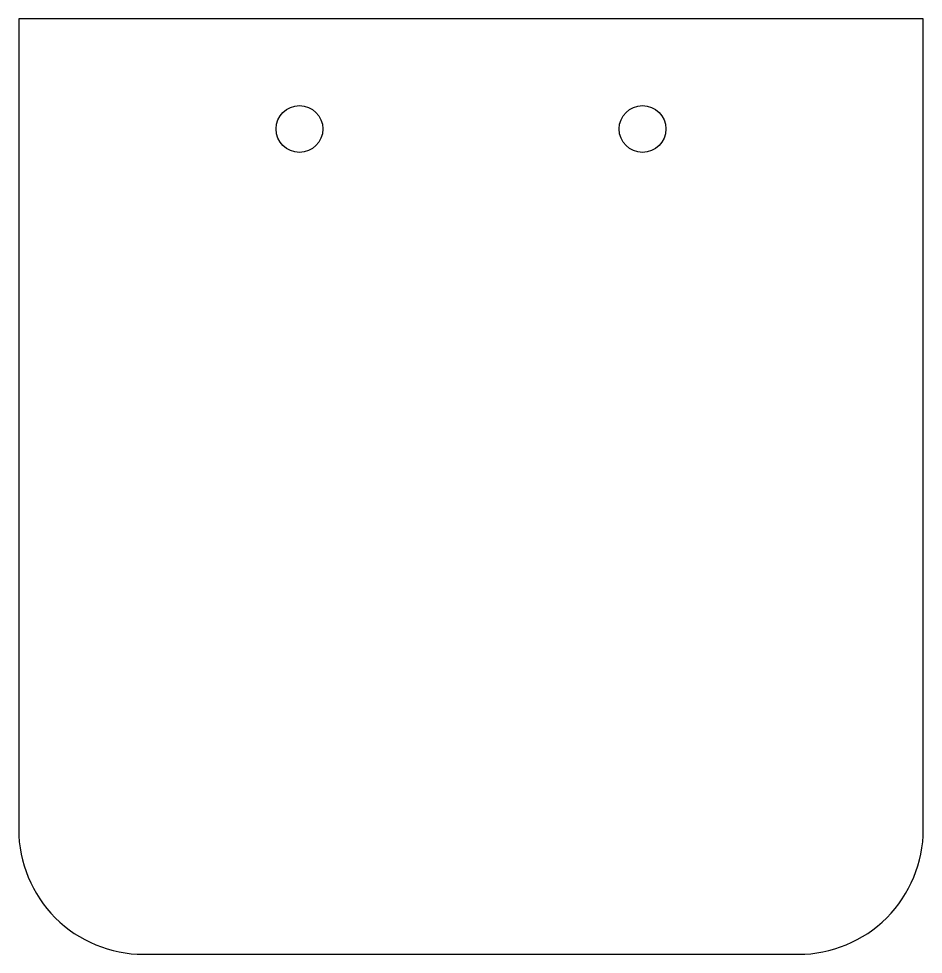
# Model space of a CAD drawing. Header units: millimetres. Extents: x -29 to 29, y -24.6 to 35.4.
import ezdxf

# ---------------------------------------------------------------- set-up
doc = ezdxf.new("R2010")
doc.units = ezdxf.units.MM
doc.layers.get('0').update_dxf_attribs({"linetype": 'CONTINUOUS'})

msp = doc.modelspace()

# ---------------------------------------------------------------- linework, layer by layer
msp.add_lwpolyline([(-29, -16.645, 0.414214), (-21, -24.645), (21, -24.645, 0.414214), (29, -16.645), (29, 35.355), (-29, 35.355)], format="xyb", close=True)
for centre in [(-11, 28.284), (11, 28.284)]:
    msp.add_circle(centre, 1.5)

doc.saveas('drawing.dxf')
